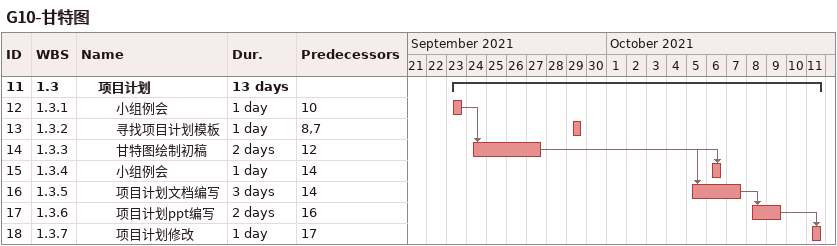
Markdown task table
G10-甘特图

| ID | WBS | Task | Duration | Start | Finish | Predecessors |
|---|---|---|---|---|---|---|
| 11 | 1.3 | **项目计划** | 13d | 2021-09-23 | 2021-10-11 |  |
| 12 | 1.3.1 | 小组例会 | 1d | 2021-09-23 | 2021-09-23 | 10 |
| 13 | 1.3.2 | 寻找项目计划模板 | 1d | 2021-09-29 | 2021-09-29 | 8, 7 |
| 14 | 1.3.3 | 甘特图绘制初稿 | 2d | 2021-09-24 | 2021-09-27 | 12 |
| 15 | 1.3.4 | 小组例会 | 1d | 2021-10-06 | 2021-10-06 | 14 |
| 16 | 1.3.5 | 项目计划文档编写 | 3d | 2021-10-05 | 2021-10-07 | 14 |
| 17 | 1.3.6 | 项目计划ppt编写 | 2d | 2021-10-08 | 2021-10-09 | 16 |
| 18 | 1.3.7 | 项目计划修改 | 1d | 2021-10-11 | 2021-10-11 | 17 |
